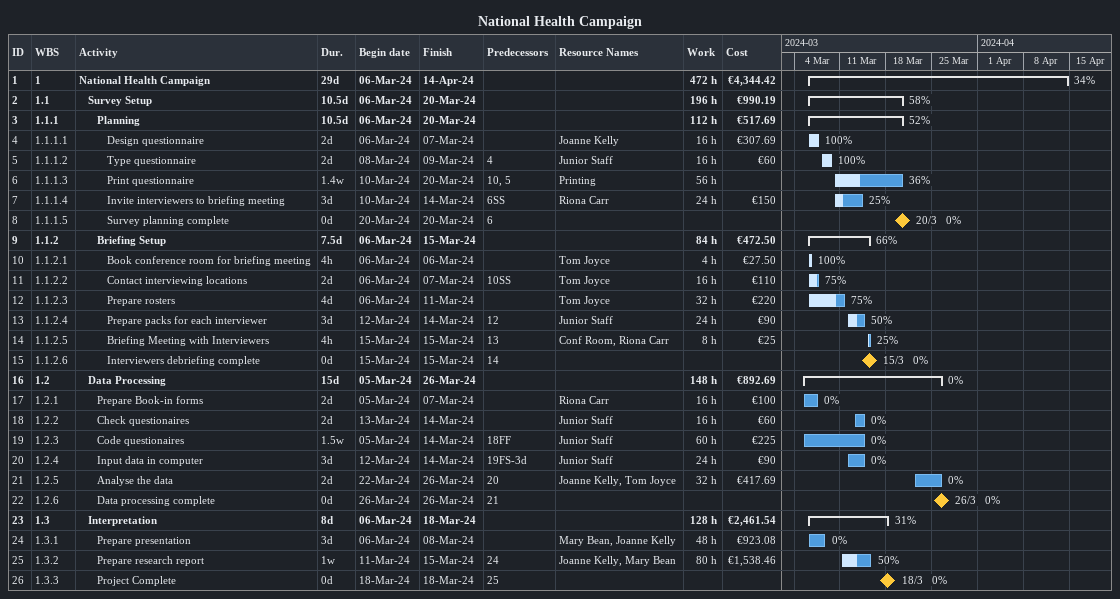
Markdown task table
National Health Campaign

| ID | WBS | Task | Duration | Start | Finish | Predecessors | Resources | % complete | Work (h) | Cost (€) |
|---|---|---|---|---|---|---|---|---|---|---|
| 1 | 1 | **National Health Campaign** | 29d | 2024-03-06 | 2024-04-14 |  |  | 34 | 472 | 4344.42 |
| 2 | 1.1 | **Survey Setup** | 10.5d | 2024-03-06 | 2024-03-20 |  |  | 58 | 196 | 990.19 |
| 3 | 1.1.1 | **Planning** | 10.5d | 2024-03-06 | 2024-03-20 |  |  | 52 | 112 | 517.69 |
| 4 | 1.1.1.1 | Design questionnaire | 2d | 2024-03-06 | 2024-03-07 |  | Joanne Kelly | 100 | 16 | 307.69 |
| 5 | 1.1.1.2 | Type questionnaire | 2d | 2024-03-08 | 2024-03-09 | 4 | Junior Staff | 100 | 16 | 60 |
| 6 | 1.1.1.3 | Print questionnaire | 1.4w | 2024-03-10 | 2024-03-20 | 10, 5 | Printing | 36 | 56 |  |
| 7 | 1.1.1.4 | Invite interviewers to briefing meeting | 3d | 2024-03-10 | 2024-03-14 | 6SS | Riona Carr | 25 | 24 | 150 |
| 8 | 1.1.1.5 | Survey planning complete | 0d | 2024-03-20 | 2024-03-20 | 6 |  | 0 |  |  |
| 9 | 1.1.2 | **Briefing Setup** | 7.5d | 2024-03-06 | 2024-03-15 |  |  | 66 | 84 | 472.50 |
| 10 | 1.1.2.1 | Book conference room for briefing meeting | 4h | 2024-03-06 | 2024-03-06 |  | Tom Joyce | 100 | 4 | 27.50 |
| 11 | 1.1.2.2 | Contact interviewing locations | 2d | 2024-03-06 | 2024-03-07 | 10SS | Tom Joyce | 75 | 16 | 110 |
| 12 | 1.1.2.3 | Prepare rosters | 4d | 2024-03-06 | 2024-03-11 |  | Tom Joyce | 75 | 32 | 220 |
| 13 | 1.1.2.4 | Prepare packs for each interviewer | 3d | 2024-03-12 | 2024-03-14 | 12 | Junior Staff | 50 | 24 | 90 |
| 14 | 1.1.2.5 | Briefing Meeting with Interviewers | 4h | 2024-03-15 | 2024-03-15 | 13 | Conf Room, Riona Carr | 25 | 8 | 25 |
| 15 | 1.1.2.6 | Interviewers debriefing complete | 0d | 2024-03-15 | 2024-03-15 | 14 |  | 0 |  |  |
| 16 | 1.2 | **Data Processing** | 15d | 2024-03-05 | 2024-03-26 |  |  | 0 | 148 | 892.69 |
| 17 | 1.2.1 | Prepare Book-in forms | 2d | 2024-03-05 | 2024-03-07 |  | Riona Carr | 0 | 16 | 100 |
| 18 | 1.2.2 | Check questionaires | 2d | 2024-03-13 | 2024-03-14 |  | Junior Staff | 0 | 16 | 60 |
| 19 | 1.2.3 | Code questionaires | 1.5w | 2024-03-05 | 2024-03-14 | 18FF | Junior Staff | 0 | 60 | 225 |
| 20 | 1.2.4 | Input data in computer | 3d | 2024-03-12 | 2024-03-14 | 19FS-3d | Junior Staff | 0 | 24 | 90 |
| 21 | 1.2.5 | Analyse the data | 2d | 2024-03-22 | 2024-03-26 | 20 | Joanne Kelly, Tom Joyce | 0 | 32 | 417.69 |
| 22 | 1.2.6 | Data processing complete | 0d | 2024-03-26 | 2024-03-26 | 21 |  | 0 |  |  |
| 23 | 1.3 | **Interpretation** | 8d | 2024-03-06 | 2024-03-18 |  |  | 31 | 128 | 2461.54 |
| 24 | 1.3.1 | Prepare presentation | 3d | 2024-03-06 | 2024-03-08 |  | Mary Bean, Joanne Kelly | 0 | 48 | 923.08 |
| 25 | 1.3.2 | Prepare research report | 1w | 2024-03-11 | 2024-03-15 | 24 | Joanne Kelly, Mary Bean | 50 | 80 | 1538.46 |
| 26 | 1.3.3 | Project Complete | 0d | 2024-03-18 | 2024-03-18 | 25 |  | 0 |  |  |
